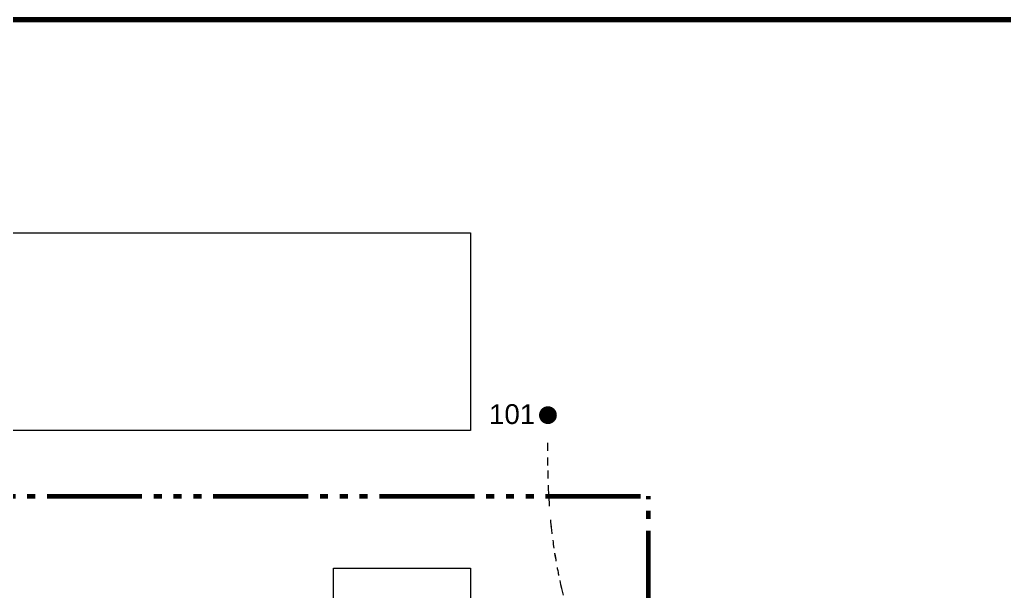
# Model space of a CAD drawing. Header units: inches. Extents: x 1367 to 15762, y 1989 to 8927.
# Drawn here: x 7736.02 to 7748.46, y 2037.53 to 2044.75 of the extents above; entities that cross this region are included whole.
import ezdxf

# ---------------------------------------------------------------- set-up
doc = ezdxf.new("R2010")
doc.units = ezdxf.units.IN
doc.header["$MEASUREMENT"] = 0
doc.linetypes.add('ACAD_ISO06W100', pattern=[36, 24, -3, 0, -3, 0, -3, 0, -3])
doc.linetypes.add('DOT', pattern=[0.25, 0, -0.25])
for name, color, linetype, lineweight in [('boundary', 2, 'Continuous', 60), ('EXIST.', 21, 'Continuous', 20), ('FORM', 2, 'Continuous', 70), ('text', 6, 'Continuous', 25), ('win', 60, 'Continuous', 9)]:
    doc.layers.add(name, color=color, linetype=linetype, lineweight=lineweight)
doc.styles.get("Standard").update_dxf_attribs({"font": 'arial.ttf', "height": 0.36})

msp = doc.modelspace()

# ---------------------------------------------------------------- linework, layer by layer
at = {"layer": 'boundary', "linetype": 'ACAD_ISO06W100', "ltscale": 0.05}
for p in [(7706.965, 2038.732), (7743.965, 2016.095)]:
    msp.add_line(p, (7743.965, 2038.732), dxfattribs=at)
at = {"layer": 'EXIST.'}
for p, q in [((7725.946, 2042.06), (7741.715, 2042.06)), ((7741.715, 2042.06), (7741.715, 2039.56)), ((7741.715, 2039.56), (7706.965, 2039.56))]:
    msp.add_line(p, q, dxfattribs=at)
msp.add_lwpolyline([(7739.985, 2037.822), (7741.715, 2037.822), (7741.715, 2034.723), (7739.985, 2034.723)], close=True, dxfattribs=at)
at = {"layer": 'FORM'}
msp.add_lwpolyline([(7686.365, 2044.753), (7686.365, 1988.685), (7767.496, 1988.685), (7767.496, 2044.753)], close=True, dxfattribs=at)
at = {"layer": 'win', "const_width": 0.113}
msp.add_lwpolyline([(7742.638, 2039.755, 1), (7742.75, 2039.755, 1)], format="xyb", close=True, dxfattribs=at)
at = {"layer": 'win', "linetype": 'DOT'}
for points, knots in [([(7742.694, 2039.755), (7742.688, 2039.381), (7742.679, 2038.715), (7742.875, 2037.22), (7743.457, 2035.76), (7743.751, 2034.26), (7743.857, 2033.157), (7743.765, 2031.719), (7743.874, 2029.453), (7743.726, 2027.616), (7743.708, 2026.528)], [0, 0, 0, 0, 1.12076, 1.996328, 4.503738, 5.79569, 6.571861, 7.821237, 10.10869, 13.36161, 13.36161, 13.36161, 13.36161]), ([(7742.7, 2038.78), (7742.702, 2038.731), (7742.714, 2038.529), (7742.734, 2038.327), (7742.755, 2038.174)], [0.9750622, 0.9750622, 0.9750622, 0.9750622, 1.1207601, 1.5836376, 1.5836376, 1.5836376, 1.5836376]), ([(7742.7, 2038.78), (7742.702, 2038.731), (7742.714, 2038.529), (7742.734, 2038.327), (7742.755, 2038.174)], [0.9750622, 0.9750622, 0.9750622, 0.9750622, 1.1207601, 1.5836376, 1.5836376, 1.5836376, 1.5836376]), ([(7742.7, 2038.78), (7742.702, 2038.731), (7742.714, 2038.529), (7742.734, 2038.327), (7742.755, 2038.174)], [0.9750622, 0.9750622, 0.9750622, 0.9750622, 1.1207601, 1.5836376, 1.5836376, 1.5836376, 1.5836376]), ([(7742.7, 2038.78), (7742.702, 2038.731), (7742.714, 2038.529), (7742.734, 2038.327), (7742.755, 2038.174)], [0.9750622, 0.9750622, 0.9750622, 0.9750622, 1.1207601, 1.5836376, 1.5836376, 1.5836376, 1.5836376]), ([(7742.7, 2038.78), (7742.702, 2038.731), (7742.714, 2038.529), (7742.734, 2038.327), (7742.755, 2038.174)], [0.9750622, 0.9750622, 0.9750622, 0.9750622, 1.1207601, 1.5836376, 1.5836376, 1.5836376, 1.5836376]), ([(7742.7, 2038.78), (7742.702, 2038.731), (7742.714, 2038.529), (7742.734, 2038.327), (7742.755, 2038.174)], [0.9750622, 0.9750622, 0.9750622, 0.9750622, 1.1207601, 1.5836376, 1.5836376, 1.5836376, 1.5836376]), ([(7742.7, 2038.78), (7742.702, 2038.731), (7742.714, 2038.529), (7742.734, 2038.327), (7742.755, 2038.174)], [0.9750622, 0.9750622, 0.9750622, 0.9750622, 1.1207601, 1.5836376, 1.5836376, 1.5836376, 1.5836376]), ([(7742.7, 2038.78), (7742.702, 2038.731), (7742.714, 2038.529), (7742.734, 2038.327), (7742.755, 2038.174)], [0.9750622, 0.9750622, 0.9750622, 0.9750622, 1.1207601, 1.5836376, 1.5836376, 1.5836376, 1.5836376]), ([(7742.7, 2038.78), (7742.702, 2038.731), (7742.714, 2038.529), (7742.734, 2038.327), (7742.755, 2038.174)], [0.9750622, 0.9750622, 0.9750622, 0.9750622, 1.1207601, 1.5836376, 1.5836376, 1.5836376, 1.5836376]), ([(7742.7, 2038.78), (7742.702, 2038.731), (7742.714, 2038.529), (7742.734, 2038.327), (7742.755, 2038.174)], [0.9750622, 0.9750622, 0.9750622, 0.9750622, 1.1207601, 1.5836376, 1.5836376, 1.5836376, 1.5836376]), ([(7742.7, 2038.78), (7742.702, 2038.731), (7742.714, 2038.529), (7742.734, 2038.327), (7742.755, 2038.174)], [0.9750622, 0.9750622, 0.9750622, 0.9750622, 1.1207601, 1.5836376, 1.5836376, 1.5836376, 1.5836376]), ([(7742.7, 2038.78), (7742.702, 2038.731), (7742.714, 2038.529), (7742.734, 2038.327), (7742.755, 2038.174)], [0.9750622, 0.9750622, 0.9750622, 0.9750622, 1.1207601, 1.5836376, 1.5836376, 1.5836376, 1.5836376]), ([(7742.7, 2038.78), (7742.702, 2038.731), (7742.714, 2038.529), (7742.734, 2038.327), (7742.755, 2038.174)], [0.9750622, 0.9750622, 0.9750622, 0.9750622, 1.1207601, 1.5836376, 1.5836376, 1.5836376, 1.5836376]), ([(7742.7, 2038.78), (7742.702, 2038.731), (7742.714, 2038.529), (7742.734, 2038.327), (7742.755, 2038.174)], [0.9750622, 0.9750622, 0.9750622, 0.9750622, 1.1207601, 1.5836376, 1.5836376, 1.5836376, 1.5836376]), ([(7742.7, 2038.78), (7742.702, 2038.731), (7742.714, 2038.529), (7742.734, 2038.327), (7742.755, 2038.174)], [0.9750622, 0.9750622, 0.9750622, 0.9750622, 1.1207601, 1.5836376, 1.5836376, 1.5836376, 1.5836376]), ([(7742.7, 2038.78), (7742.702, 2038.731), (7742.714, 2038.529), (7742.734, 2038.327), (7742.755, 2038.174)], [0.9750622, 0.9750622, 0.9750622, 0.9750622, 1.1207601, 1.5836376, 1.5836376, 1.5836376, 1.5836376]), ([(7742.7, 2038.78), (7742.702, 2038.731), (7742.714, 2038.529), (7742.734, 2038.327), (7742.755, 2038.174)], [0.9750622, 0.9750622, 0.9750622, 0.9750622, 1.1207601, 1.5836376, 1.5836376, 1.5836376, 1.5836376]), ([(7742.7, 2038.78), (7742.702, 2038.731), (7742.714, 2038.529), (7742.734, 2038.327), (7742.755, 2038.174)], [0.9750622, 0.9750622, 0.9750622, 0.9750622, 1.1207601, 1.5836376, 1.5836376, 1.5836376, 1.5836376]), ([(7742.7, 2038.78), (7742.702, 2038.731), (7742.714, 2038.529), (7742.734, 2038.327), (7742.755, 2038.174)], [0.9750622, 0.9750622, 0.9750622, 0.9750622, 1.1207601, 1.5836376, 1.5836376, 1.5836376, 1.5836376]), ([(7742.7, 2038.78), (7742.702, 2038.731), (7742.714, 2038.529), (7742.734, 2038.327), (7742.755, 2038.174)], [0.9750622, 0.9750622, 0.9750622, 0.9750622, 1.1207601, 1.5836376, 1.5836376, 1.5836376, 1.5836376]), ([(7742.755, 2038.174), (7742.773, 2038.037), (7742.806, 2037.838), (7742.848, 2037.641), (7742.862, 2037.579)], [1.5836376, 1.5836376, 1.5836376, 1.5836376, 1.9963279, 2.1880361, 2.1880361, 2.1880361, 2.1880361]), ([(7742.755, 2038.174), (7742.773, 2038.037), (7742.806, 2037.838), (7742.848, 2037.641), (7742.862, 2037.579)], [1.5836376, 1.5836376, 1.5836376, 1.5836376, 1.9963279, 2.1880361, 2.1880361, 2.1880361, 2.1880361]), ([(7742.755, 2038.174), (7742.773, 2038.037), (7742.806, 2037.838), (7742.848, 2037.641), (7742.862, 2037.579)], [1.5836376, 1.5836376, 1.5836376, 1.5836376, 1.9963279, 2.1880361, 2.1880361, 2.1880361, 2.1880361]), ([(7742.755, 2038.174), (7742.773, 2038.037), (7742.806, 2037.838), (7742.848, 2037.641), (7742.862, 2037.579)], [1.5836376, 1.5836376, 1.5836376, 1.5836376, 1.9963279, 2.1880361, 2.1880361, 2.1880361, 2.1880361]), ([(7742.755, 2038.174), (7742.773, 2038.037), (7742.806, 2037.838), (7742.848, 2037.641), (7742.862, 2037.579)], [1.5836376, 1.5836376, 1.5836376, 1.5836376, 1.9963279, 2.1880361, 2.1880361, 2.1880361, 2.1880361]), ([(7742.755, 2038.174), (7742.773, 2038.037), (7742.806, 2037.838), (7742.848, 2037.641), (7742.862, 2037.579)], [1.5836376, 1.5836376, 1.5836376, 1.5836376, 1.9963279, 2.1880361, 2.1880361, 2.1880361, 2.1880361]), ([(7742.755, 2038.174), (7742.773, 2038.037), (7742.806, 2037.838), (7742.848, 2037.641), (7742.862, 2037.579)], [1.5836376, 1.5836376, 1.5836376, 1.5836376, 1.9963279, 2.1880361, 2.1880361, 2.1880361, 2.1880361]), ([(7742.755, 2038.174), (7742.773, 2038.037), (7742.806, 2037.838), (7742.848, 2037.641), (7742.862, 2037.579)], [1.5836376, 1.5836376, 1.5836376, 1.5836376, 1.9963279, 2.1880361, 2.1880361, 2.1880361, 2.1880361]), ([(7742.755, 2038.174), (7742.773, 2038.037), (7742.806, 2037.838), (7742.848, 2037.641), (7742.862, 2037.579)], [1.5836376, 1.5836376, 1.5836376, 1.5836376, 1.9963279, 2.1880361, 2.1880361, 2.1880361, 2.1880361]), ([(7742.755, 2038.174), (7742.773, 2038.037), (7742.806, 2037.838), (7742.848, 2037.641), (7742.862, 2037.579)], [1.5836376, 1.5836376, 1.5836376, 1.5836376, 1.9963279, 2.1880361, 2.1880361, 2.1880361, 2.1880361]), ([(7742.755, 2038.174), (7742.773, 2038.037), (7742.806, 2037.838), (7742.848, 2037.641), (7742.862, 2037.579)], [1.5836376, 1.5836376, 1.5836376, 1.5836376, 1.9963279, 2.1880361, 2.1880361, 2.1880361, 2.1880361]), ([(7742.755, 2038.174), (7742.773, 2038.037), (7742.806, 2037.838), (7742.848, 2037.641), (7742.862, 2037.579)], [1.5836376, 1.5836376, 1.5836376, 1.5836376, 1.9963279, 2.1880361, 2.1880361, 2.1880361, 2.1880361]), ([(7742.755, 2038.174), (7742.773, 2038.037), (7742.806, 2037.838), (7742.848, 2037.641), (7742.862, 2037.579)], [1.5836376, 1.5836376, 1.5836376, 1.5836376, 1.9963279, 2.1880361, 2.1880361, 2.1880361, 2.1880361]), ([(7742.755, 2038.174), (7742.773, 2038.037), (7742.806, 2037.838), (7742.848, 2037.641), (7742.862, 2037.579)], [1.5836376, 1.5836376, 1.5836376, 1.5836376, 1.9963279, 2.1880361, 2.1880361, 2.1880361, 2.1880361]), ([(7742.755, 2038.174), (7742.773, 2038.037), (7742.806, 2037.838), (7742.848, 2037.641), (7742.862, 2037.579)], [1.5836376, 1.5836376, 1.5836376, 1.5836376, 1.9963279, 2.1880361, 2.1880361, 2.1880361, 2.1880361]), ([(7742.755, 2038.174), (7742.773, 2038.037), (7742.806, 2037.838), (7742.848, 2037.641), (7742.862, 2037.579)], [1.5836376, 1.5836376, 1.5836376, 1.5836376, 1.9963279, 2.1880361, 2.1880361, 2.1880361, 2.1880361]), ([(7742.755, 2038.174), (7742.773, 2038.037), (7742.806, 2037.838), (7742.848, 2037.641), (7742.862, 2037.579)], [1.5836376, 1.5836376, 1.5836376, 1.5836376, 1.9963279, 2.1880361, 2.1880361, 2.1880361, 2.1880361]), ([(7742.755, 2038.174), (7742.773, 2038.037), (7742.806, 2037.838), (7742.848, 2037.641), (7742.862, 2037.579)], [1.5836376, 1.5836376, 1.5836376, 1.5836376, 1.9963279, 2.1880361, 2.1880361, 2.1880361, 2.1880361]), ([(7742.755, 2038.174), (7742.773, 2038.037), (7742.806, 2037.838), (7742.848, 2037.641), (7742.862, 2037.579)], [1.5836376, 1.5836376, 1.5836376, 1.5836376, 1.9963279, 2.1880361, 2.1880361, 2.1880361, 2.1880361]), ([(7742.755, 2038.174), (7742.773, 2038.037), (7742.806, 2037.838), (7742.848, 2037.641), (7742.862, 2037.579)], [1.5836376, 1.5836376, 1.5836376, 1.5836376, 1.9963279, 2.1880361, 2.1880361, 2.1880361, 2.1880361])]:
    msp.add_open_spline(points, degree=3, knots=knots, dxfattribs=at)
msp.add_spline([(7742.694, 2039.755), (7742.708, 2038.635), (7742.822, 2037.766), (7743.509, 2035.355), (7743.758, 2034.087), (7743.826, 2033.314), (7743.804, 2032.065), (7743.818, 2029.777), (7743.705, 2026.169), (7743.99, 2023.45), (7744.939, 2021.059), (7746.742, 2016.583), (7747.116, 2014.579), (7747.722, 2009.485), (7746.695, 2006.446), (7746.228, 2004.07), (7745.948, 2002.019), (7745.762, 1999.922)], degree=3, dxfattribs=at)
for points in [[(7742.694, 2039.755), (7742.691, 2039.577), (7742.689, 2039.398), (7742.689, 2039.219)], [(7742.694, 2039.755), (7742.691, 2039.577), (7742.689, 2039.398), (7742.689, 2039.219)], [(7742.694, 2039.755), (7742.691, 2039.577), (7742.689, 2039.398), (7742.689, 2039.219)], [(7742.694, 2039.755), (7742.691, 2039.577), (7742.689, 2039.398), (7742.689, 2039.219)], [(7742.694, 2039.755), (7742.691, 2039.577), (7742.689, 2039.398), (7742.689, 2039.219)], [(7742.694, 2039.755), (7742.691, 2039.577), (7742.689, 2039.398), (7742.689, 2039.219)], [(7742.694, 2039.755), (7742.691, 2039.577), (7742.689, 2039.398), (7742.689, 2039.219)], [(7742.694, 2039.755), (7742.691, 2039.577), (7742.689, 2039.398), (7742.689, 2039.219)], [(7742.694, 2039.755), (7742.691, 2039.577), (7742.689, 2039.398), (7742.689, 2039.219)], [(7742.694, 2039.755), (7742.691, 2039.577), (7742.689, 2039.398), (7742.689, 2039.219)], [(7742.694, 2039.755), (7742.691, 2039.577), (7742.689, 2039.398), (7742.689, 2039.219)], [(7742.694, 2039.755), (7742.691, 2039.577), (7742.689, 2039.398), (7742.689, 2039.219)], [(7742.694, 2039.755), (7742.691, 2039.577), (7742.689, 2039.398), (7742.689, 2039.219)], [(7742.694, 2039.755), (7742.691, 2039.577), (7742.689, 2039.398), (7742.689, 2039.219)], [(7742.694, 2039.755), (7742.691, 2039.577), (7742.689, 2039.398), (7742.689, 2039.219)], [(7742.694, 2039.755), (7742.691, 2039.577), (7742.689, 2039.398), (7742.689, 2039.219)], [(7742.694, 2039.755), (7742.691, 2039.577), (7742.689, 2039.398), (7742.689, 2039.219)], [(7742.694, 2039.755), (7742.691, 2039.577), (7742.689, 2039.398), (7742.689, 2039.219)], [(7742.694, 2039.755), (7742.691, 2039.577), (7742.689, 2039.398), (7742.689, 2039.219)], [(7742.694, 2039.755), (7742.691, 2039.577), (7742.689, 2039.398), (7742.689, 2039.219)], [(7742.689, 2039.219), (7742.69, 2039.073), (7742.693, 2038.926), (7742.7, 2038.78)], [(7742.689, 2039.219), (7742.69, 2039.073), (7742.693, 2038.926), (7742.7, 2038.78)], [(7742.689, 2039.219), (7742.69, 2039.073), (7742.693, 2038.926), (7742.7, 2038.78)], [(7742.689, 2039.219), (7742.69, 2039.073), (7742.693, 2038.926), (7742.7, 2038.78)], [(7742.689, 2039.219), (7742.69, 2039.073), (7742.693, 2038.926), (7742.7, 2038.78)], [(7742.689, 2039.219), (7742.69, 2039.073), (7742.693, 2038.926), (7742.7, 2038.78)], [(7742.689, 2039.219), (7742.69, 2039.073), (7742.693, 2038.926), (7742.7, 2038.78)], [(7742.689, 2039.219), (7742.69, 2039.073), (7742.693, 2038.926), (7742.7, 2038.78)], [(7742.689, 2039.219), (7742.69, 2039.073), (7742.693, 2038.926), (7742.7, 2038.78)], [(7742.689, 2039.219), (7742.69, 2039.073), (7742.693, 2038.926), (7742.7, 2038.78)], [(7742.689, 2039.219), (7742.69, 2039.073), (7742.693, 2038.926), (7742.7, 2038.78)], [(7742.689, 2039.219), (7742.69, 2039.073), (7742.693, 2038.926), (7742.7, 2038.78)], [(7742.689, 2039.219), (7742.69, 2039.073), (7742.693, 2038.926), (7742.7, 2038.78)], [(7742.689, 2039.219), (7742.69, 2039.073), (7742.693, 2038.926), (7742.7, 2038.78)], [(7742.689, 2039.219), (7742.69, 2039.073), (7742.693, 2038.926), (7742.7, 2038.78)], [(7742.689, 2039.219), (7742.69, 2039.073), (7742.693, 2038.926), (7742.7, 2038.78)], [(7742.689, 2039.219), (7742.69, 2039.073), (7742.693, 2038.926), (7742.7, 2038.78)], [(7742.689, 2039.219), (7742.69, 2039.073), (7742.693, 2038.926), (7742.7, 2038.78)], [(7742.689, 2039.219), (7742.69, 2039.073), (7742.693, 2038.926), (7742.7, 2038.78)], [(7742.689, 2039.219), (7742.69, 2039.073), (7742.693, 2038.926), (7742.7, 2038.78)], [(7742.862, 2037.579), (7742.902, 2037.403), (7742.948, 2037.228), (7742.997, 2037.054)], [(7742.862, 2037.579), (7742.902, 2037.403), (7742.948, 2037.228), (7742.997, 2037.054)], [(7742.862, 2037.579), (7742.902, 2037.403), (7742.948, 2037.228), (7742.997, 2037.054)], [(7742.862, 2037.579), (7742.902, 2037.403), (7742.948, 2037.228), (7742.997, 2037.054)], [(7742.862, 2037.579), (7742.902, 2037.403), (7742.948, 2037.228), (7742.997, 2037.054)], [(7742.862, 2037.579), (7742.902, 2037.403), (7742.948, 2037.228), (7742.997, 2037.054)], [(7742.862, 2037.579), (7742.902, 2037.403), (7742.948, 2037.228), (7742.997, 2037.054)], [(7742.862, 2037.579), (7742.902, 2037.403), (7742.948, 2037.228), (7742.997, 2037.054)], [(7742.862, 2037.579), (7742.902, 2037.403), (7742.948, 2037.228), (7742.997, 2037.054)], [(7742.862, 2037.579), (7742.902, 2037.403), (7742.948, 2037.228), (7742.997, 2037.054)], [(7742.862, 2037.579), (7742.902, 2037.403), (7742.948, 2037.228), (7742.997, 2037.054)], [(7742.862, 2037.579), (7742.902, 2037.403), (7742.948, 2037.228), (7742.997, 2037.054)], [(7742.862, 2037.579), (7742.902, 2037.403), (7742.948, 2037.228), (7742.997, 2037.054)], [(7742.862, 2037.579), (7742.902, 2037.403), (7742.948, 2037.228), (7742.997, 2037.054)], [(7742.862, 2037.579), (7742.902, 2037.403), (7742.948, 2037.228), (7742.997, 2037.054)], [(7742.862, 2037.579), (7742.902, 2037.403), (7742.948, 2037.228), (7742.997, 2037.054)], [(7742.862, 2037.579), (7742.902, 2037.403), (7742.948, 2037.228), (7742.997, 2037.054)], [(7742.862, 2037.579), (7742.902, 2037.403), (7742.948, 2037.228), (7742.997, 2037.054)], [(7742.862, 2037.579), (7742.902, 2037.403), (7742.948, 2037.228), (7742.997, 2037.054)], [(7742.862, 2037.579), (7742.902, 2037.403), (7742.948, 2037.228), (7742.997, 2037.054)]]:
    msp.add_open_spline(points, degree=3, dxfattribs=at)

# ---------------------------------------------------------------- texts
at = {"layer": 'text'}
msp.add_text('101', height=0.25, dxfattribs=at).set_placement((7741.95, 2039.643))

doc.saveas('drawing.dxf')
